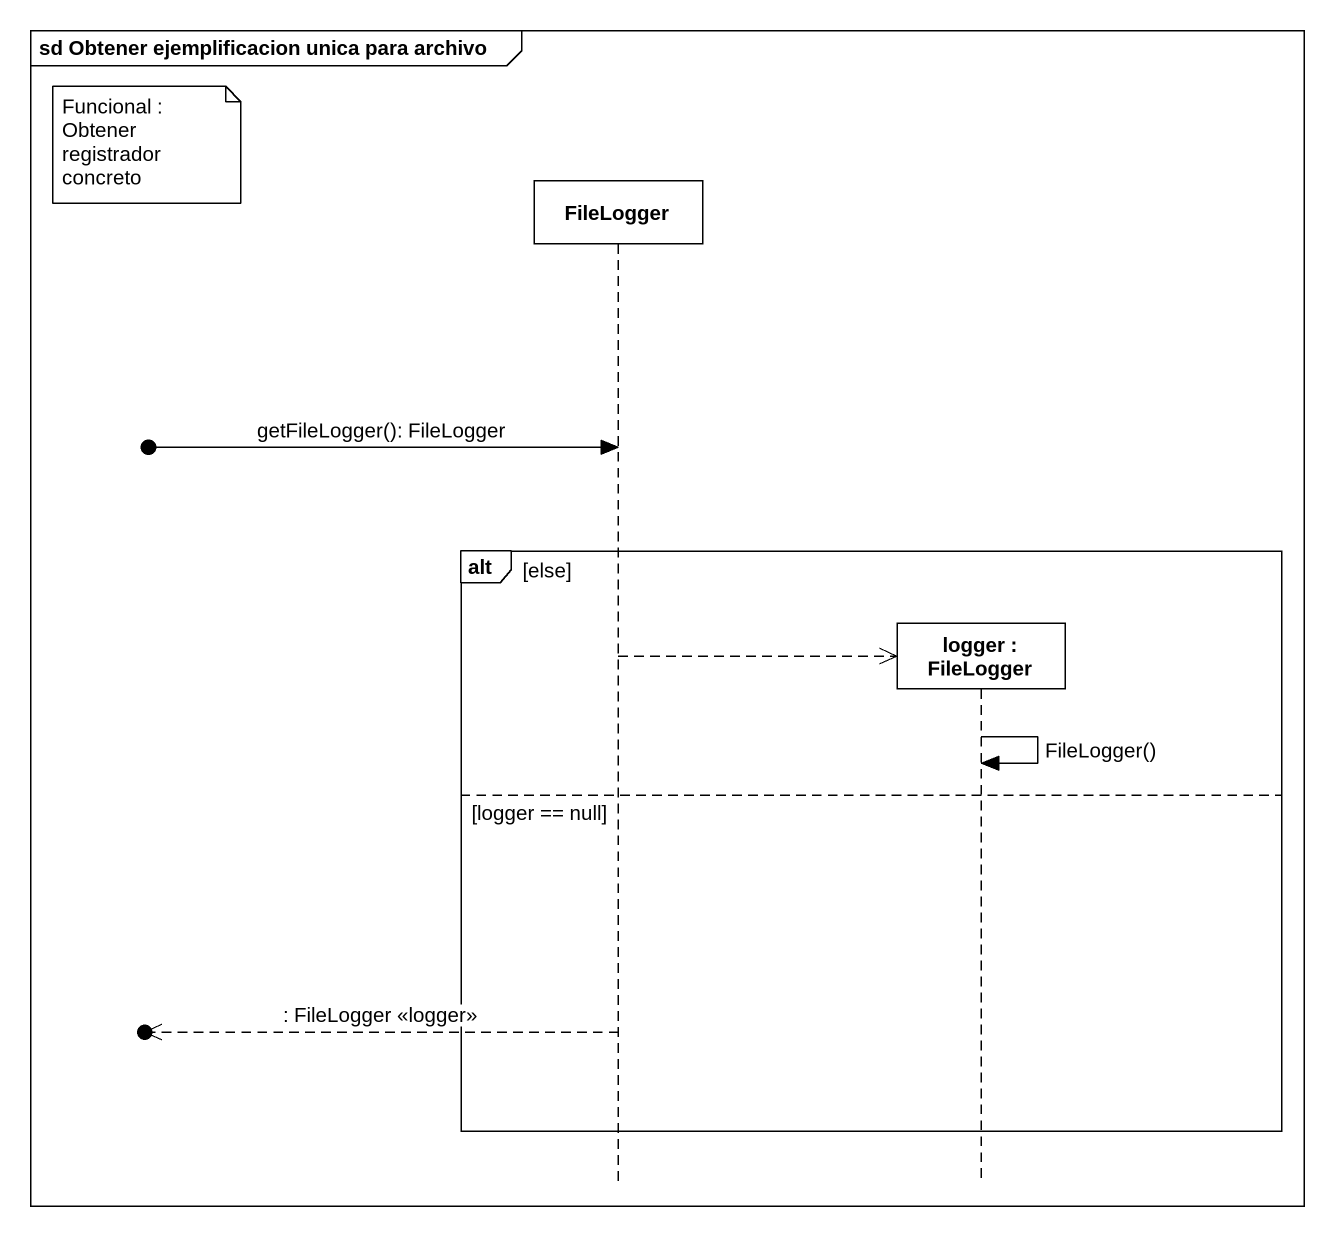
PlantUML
@startuml
mainframe sd Obtener ejemplificacion unica para archivo
hide footbox
participant FileLogger
participant "logger : FileLogger" as logger

note left of FileLogger : Funcional : Obtener registrador concreto
[o-> FileLogger : getFileLogger(): FileLogger
alt else
  FileLogger -->> logger **
  logger -> logger : FileLogger()
else logger == null
  [o<<-- FileLogger : : FileLogger <<logger>>
end
@enduml
